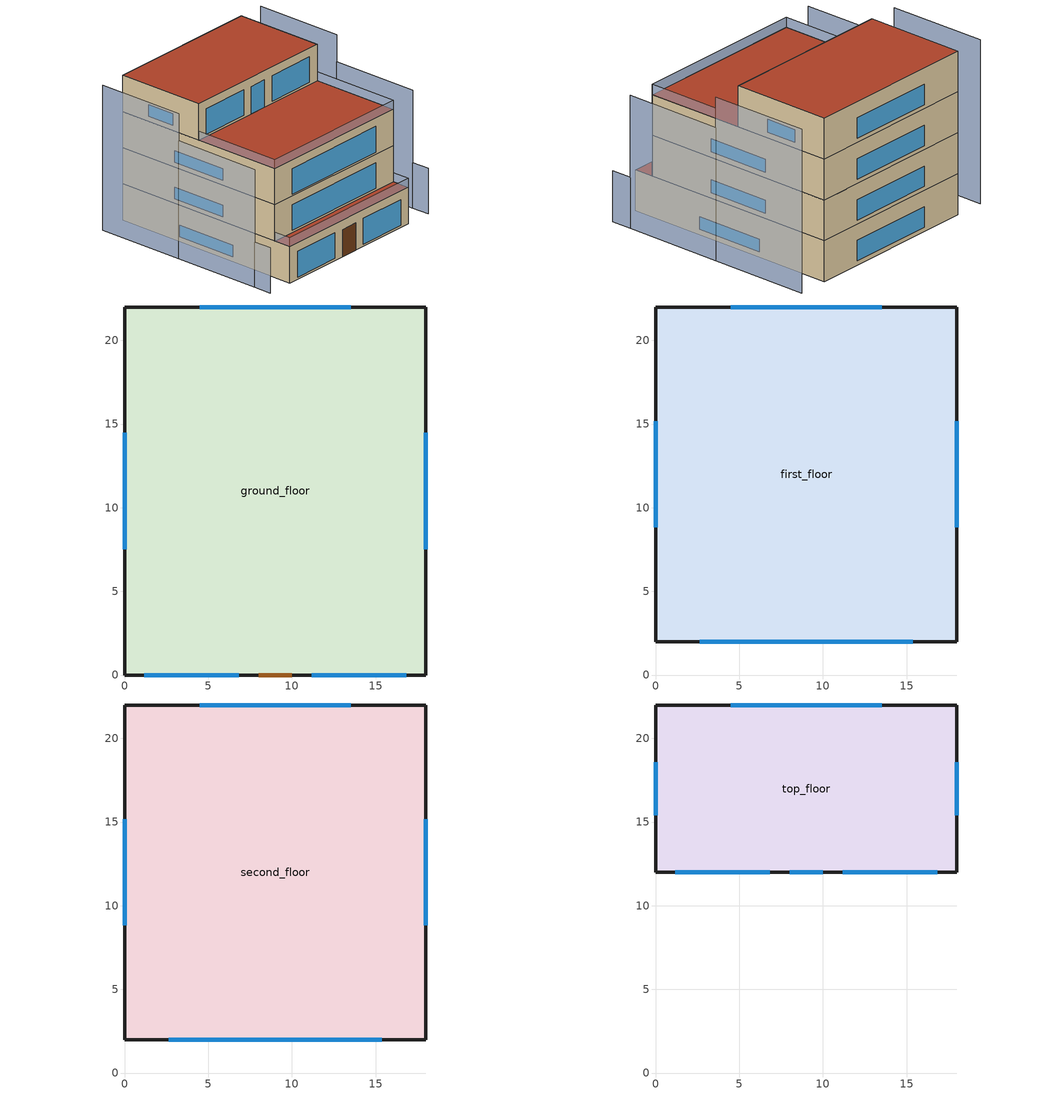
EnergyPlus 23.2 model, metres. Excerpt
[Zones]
ground_floor
 floor ground (Exterior Floor): 18,0 0,0 0,22 18,22 z0
 wall outside (Exterior Wall 3): 18,0 18,22 0,22 0,0 18,0 z0:4
 window (Exterior Window 6): 18,7.52 18,14.48 / 0,14.48 0,7.52 z0.55:1.81
 window (Exterior Window 5): 13.5,22 4.5,22 z0.4:2.4; 1.17,0 6.83,0 / 11.17,0 16.83,0 z0.23:3.06
 door (Exterior Door): 8,0 10,0 z0:3
 roof outside (Exterior Roof): 0,0 18,0 18,2 0,2 z4
first_floor
 floor to ground_floor (Interior Floor): 18,2 0,2 0,22 18,22 z4
 wall outside (Exterior Wall 3): 18,2 18,22 0,22 0,2 18,2 z4:8
 window (Exterior Window 6): 18,8.84 18,15.16 / 0,15.16 0,8.84 z4.55:5.81
 window (Exterior Window 5): 13.5,22 4.5,22 z4.4:6.4; 2.64,2 15.36,2 z4.23:7.06
second_floor
 floor to first_floor (Interior Floor): 18,2 0,2 0,22 18,22 z8
 wall outside (Exterior Wall 3): 18,2 18,22 0,22 0,2 18,2 z8:12
 window (Exterior Window 6): 18,8.84 18,15.16 / 0,15.16 0,8.84 z8.55:9.81
 window (Exterior Window 5): 13.5,22 4.5,22 z8.4:10.4; 2.64,2 15.36,2 z8.23:11.06
 roof outside (Exterior Roof): 0,2 18,2 18,12 0,12 z12
top_floor
 floor to second_floor (Interior Floor): 18,12 0,12 0,22 18,22 z12
 wall outside (Exterior Wall 3): 18,12 18,22 0,22 0,12 18,12 z12:16
 window (Exterior Window 6): 18,15.42 18,18.58 / 0,18.58 0,15.42 z12.55:13.81
 window (Exterior Window 5): 13.5,22 4.5,22 z12.4:14.4; 1.17,12 6.83,12 / 11.17,12 16.83,12 z12.23:15.06; 8,12 10,12 z12:15
 roof outside (Exterior Roof): 0,12 18,12 18,22 0,22 z16
shading: 0,2 0,12 / 0,2 18,2 / 18,2 18,12 z12:13; 0,0 0,2 / 0,0 18,0 / 18,0 18,2 z4:5; -3,0 -3,2 / 21,0 21,2 z0:5; -3,2 -3,12 / 21,2 21,12 z0:13; -3,12 -3,22 / 21,12 21,22 z0:16
[Building]
KW_villa_Abdullah_Al_Mubarak: North Axis=-90; Terrain=Suburbs; Loads Convergence Tolerance Value=0.04; Temperature Convergence Tolerance Value=0.4; Solar Distribution=FullExteriorWithReflections; Maximum Number of Warmup Days=25; Minimum Number of Warmup Days=6
[Site:Location]
Kuwait_Abdullah_Al_Mubarak: Latitude=29.23; Longitude=47.85; Time Zone=3; Elevation=48
[SizingPeriod:DesignDay] Day of Month=21; DryBulb Temperature Range Modifier Type=DefaultMultipliers; Humidity Condition Type=Wetbulb; Barometric Pressure=100749.7; Rain Indicator=No; Snow Indicator=No; Daylight Saving Time Indicator=No; Solar Model Indicator=ASHRAEClearSky
Name | Month | Day Type | Maximum DryBulb Temperature | Daily DryBulb Temperature Range | Wetbulb or DewPoint at Maximum DryBulb | Wind Speed | Wind Direction | Sky Clearness
Winter Design Day in KW villa | 12 | WinterDesignDay | 4 | 0 | 4 | 2.2 | 300 | 0
Summer Design Day in KW villa | 7 | SummerDesignDay | 49.2 | 16.5 | 21.2 | 0 | 0 | 0.98
[Site:GroundTemperature:FCfactorMethod]
January Ground Temperature=20.2; February Ground Temperature=16.45; March Ground Temperature=15.43; April Ground Temperature=16.31; May Ground Temperature=21.38; June Ground Temperature=27.05; July Ground Temperature=32.39; August Ground Temperature=36.26; September Ground Temperature=37.39; October Ground Temperature=35.57; November Ground Temperature=31.2; December Ground Temperature=25.68
[Site:GroundTemperature:Shallow]
14, 14, 14, 14, 14, 14, 14, 14, 14, 14, 14, 14
[Site:GroundTemperature:Deep]
14, 14, 14, 14, 14, 14, 14, 14, 14, 14, 14, 14
[Site:GroundReflectance]
0.2, 0.2, 0.2, 0.2, 0.2, 0.2, 0.2, 0.2, 0.2, 0.2, 0.2, 0.2
[Site:GroundReflectance:SnowModifier]
2, 2
[Site:WaterMainsTemperature]
Calculation Method=Correlation; Annual Average Outdoor Air Temperature=27.89; Maximum Difference In Monthly Average Outdoor Air Temperatures=19.3
[Site:GroundTemperature:BuildingSurface]
18, 18, 18, 18, 18, 18, 18, 18, 18, 18, 18, 18
[Material]
Name | Roughness | Thickness | Conductivity | Density | Specific Heat
Cement Plaster: Sand aggregate - 10mm | Smooth | 0.01 | 0.72 | 1860 | 840
Concrete Block: Low Mass Aggregate: 7.3-7.7 kg - 2 or 3 cores | MediumRough | 0.15 | 0.33 | 1390 | 880
Insulation: Expanded polystyrene with a given thickness | VeryRough | 0.15 | 0.033 | 32 | 1210
Marble tile | Smooth | 0.013 | 2.77 | 2600 | 802
floor_consol_layer | Rough | 0.0889 | 0.0464768 | 55.074 | 916.9311
M15 200mm heavyweight concrete | MediumRough | 0.2032 | 1.95 | 2240 | 900
F16 Acoustic tile | MediumSmooth | 0.0191 | 0.06 | 368 | 590
F18 Terrazzo | Rough | 0.0254 | 1.8 | 2560 | 790
door_const | Smooth | 0.0317022 | 0.0720096 | 512.64 | 767.58
[Material:NoMass]
Vaporpermeable felt: Roughness=Rough; Thermal Resistance=0.011
[Material:AirGap]
F05 Ceiling air space resistance: Thermal Resistance=0.18
[WindowMaterial:Glazing] Optical Data Type=SpectralAverage; Infrared Transmittance at Normal Incidence=0
Name | Thickness | Solar Transmittance at Normal Incidence | Front Side Solar Reflectance at Normal Incidence | Back Side Solar Reflectance at Normal Incidence | Visible Transmittance at Normal Incidence | Front Side Visible Reflectance at Normal Incidence | Back Side Visible Reflectance at Normal Incidence | Front Side Infrared Hemispherical Emissivity | Back Side Infrared Hemispherical Emissivity | Conductivity
CLEAR 6MM | 0.006 | 0.775 | 0.071 | 0.071 | 0.881 | 0.08 | 0.08 | 0.84 | 0.84 | 0.9
BRONZE 6MM | 0.006 | 0.482 | 0.054 | 0.054 | 0.534 | 0.057 | 0.057 | 0.84 | 0.84 | 0.9
COATED POLY-66 | 0.00051 | 0.403 | 0.514 | 0.515 | 0.658 | 0.256 | 0.279 | 0.057 | 0.72 | 0.14
[WindowMaterial:Gas]
AIR 13MM: Gas Type=Air; Thickness=0.0127
[WindowMaterial:Shade]
Ext Shade: Solar Transmittance=0; Solar Reflectance=0.6; Visible Transmittance=0.01; Visible Reflectance=0.5; Infrared Hemispherical Emissivity=0.9; Infrared Transmittance=0; Thickness=0.005; Conductivity=1; Shade to Glass Distance=0.05; Top Opening Multiplier=0; Bottom Opening Multiplier=0; LeftSide Opening Multiplier=0; RightSide Opening Multiplier=0; Airflow Permeability=0.025
[WindowMaterial:Blind]
Ext Blind: Slat Orientation=Horizontal; Slat Width=0.05; Slat Separation=0.04; Slat Thickness=0.0025; Slat Angle=80; Slat Conductivity=221; Slat Beam Solar Transmittance=0; Front Side Slat Beam Solar Reflectance=0.5; Back Side Slat Beam Solar Reflectance=0.5; Slat Diffuse Solar Transmittance=0; Front Side Slat Diffuse Solar Reflectance=0.5; Back Side Slat Diffuse Solar Reflectance=0.5; Slat Beam Visible Transmittance=0; Front Side Slat Beam Visible Reflectance=0.5; Back Side Slat Beam Visible Reflectance=0.5; Slat Diffuse Visible Transmittance=0; Front Side Slat Diffuse Visible Reflectance=0.5; Back Side Slat Diffuse Visible Reflectance=0.5; Slat Infrared Hemispherical Transmittance=0; Front Side Slat Infrared Hemispherical Emissivity=0.9; Back Side Slat Infrared Hemispherical Emissivity=0.9; Blind to Glass Distance=0.05; Blind Top Opening Multiplier=0.5; Blind Bottom Opening Multiplier=0.5; Blind Left Side Opening Multiplier=0.5; Blind Right Side Opening Multiplier=0.5
[Construction]
Exterior Wall 3: Cement Plaster: Sand aggregate - 10mm, Insulation: Expanded polystyrene with a given thickness, Concrete Block: Low Mass Aggregate: 7.3-7.7 kg - 2 or 3 cores, Cement Plaster: Sand aggregate - 10mm
Exterior Floor: floor_consol_layer, M15 200mm heavyweight concrete, Marble tile
Interior Floor: F16 Acoustic tile, F05 Ceiling air space resistance, M15 200mm heavyweight concrete, Marble tile
Exterior Roof: F18 Terrazzo, Vaporpermeable felt, M15 200mm heavyweight concrete, F05 Ceiling air space resistance, F16 Acoustic tile
Exterior Door: door_const
Exterior Window 5: CLEAR 6MM, AIR 13MM, COATED POLY-66, AIR 13MM, CLEAR 6MM
Exterior Window 5 Ext Blind: Ext Blind, CLEAR 6MM, AIR 13MM, COATED POLY-66, AIR 13MM, CLEAR 6MM
Exterior Window 6: BRONZE 6MM, AIR 13MM, COATED POLY-66, AIR 13MM, CLEAR 6MM
Exterior Window 6 Ext Shade: Ext Shade, BRONZE 6MM, AIR 13MM, COATED POLY-66, AIR 13MM, CLEAR 6MM
[Zone] Multiplier=1
ground_floor; first_floor; second_floor; top_floor
[WINDOWSHADINGCONTROL] Shading Control Type=OnIfHighOutdoorAirTempAndHighHorizontalSolar; Setpoint=30; Shading Control Is Scheduled=No; Glare Control Is Active=No; Setpoint 2=250; Multiple Surface Control Type=Sequential
Name | Zone | Shading Type | Construction with Shading | Type of Slat Angle Control for Blinds | Fenestration Surface 1 | Fenestration Surface 2 | Fenestration Surface 3 | Fenestration Surface 4
open_shading_ground_floor | ground_floor | ExteriorBlind | Exterior Window 5 Ext Blind | BlockBeamSolar | ground_floor_wall_front_window_left | ground_floor_wall_front_window_right | ground_floor_wall_back_window
open_shading_first_floor | first_floor | ExteriorBlind | Exterior Window 5 Ext Blind | BlockBeamSolar | first_floor_wall_front_window | first_floor_wall_back_window
open_shading_second_floor | second_floor | ExteriorBlind | Exterior Window 5 Ext Blind | BlockBeamSolar | second_floor_wall_front_window | second_floor_wall_back_window
open_shading_top_floor | top_floor | ExteriorBlind | Exterior Window 5 Ext Blind | BlockBeamSolar | top_floor_wall_front_window_left | top_floor_wall_front_window_right | top_floor_wall_front_door | top_floor_wall_back_window
closed_shading_ground_floor | ground_floor | ExteriorShade | Exterior Window 6 Ext Shade | FixedSlatAngle | ground_floor_wall_left_window | ground_floor_wall_right_window
closed_shading_first_floor | first_floor | ExteriorShade | Exterior Window 6 Ext Shade | FixedSlatAngle | first_floor_wall_left_window | first_floor_wall_right_window
closed_shading_second_floor | second_floor | ExteriorShade | Exterior Window 6 Ext Shade | FixedSlatAngle | second_floor_wall_left_window | second_floor_wall_right_window
closed_shading_top_floor | top_floor | ExteriorShade | Exterior Window 6 Ext Shade | FixedSlatAngle | top_floor_wall_left_window | top_floor_wall_right_window
[PEOPLE] Number of People Schedule=Occupancy; Number of People Calculation Method=People; Fraction Radiant=0; Sensible Heat Fraction=autocalculate; Activity Level Schedule=activity_sch; Surface NameAngle Factor List=No; Work Efficiency Schedule=ZoneAveraged
Name | Zone or ZoneList or Space or SpaceList | Number of People
People ground_floor | ground_floor | 4
People first_floor | first_floor | 4
People second_floor | second_floor | 8
People top_floor | top_floor | 2
[Lights] Schedule=InteriorLightingHE; Design Level Calculation Method=Watts/Area; Return Air Fraction=0; Fraction Radiant=0.6; Fraction Visible=0.2; Fraction Replaceable=0
Name | Zone or ZoneList or Space or SpaceList | Watts per Zone Floor Area
Ground floor Hardwired Lighting | ground_floor | 1.05216
Ground floor Plug-in Lighting | ground_floor | 0.478468
First floor Hardwired Lighting | first_floor | 1.05216
First floor Plug-in Lighting | first_floor | 0.478468
Second floor Hardwired Lighting | second_floor | 1.05216
Second floor Plug-in Lighting | second_floor | 0.478468
Top floor Hardwired Lighting | top_floor | 1.05216
Top floor Plug-in Lighting | top_floor | 0.478468
[ElectricEquipment]
Name | Zone or ZoneList or Space or SpaceList | Schedule | Design Level Calculation Method | Design Level | Fraction Latent | Fraction Radiant | Fraction Lost | EndUse Subcategory | Watts per Zone Floor Area
dishwasher1 | ground_floor | DishWasher | EquipmentLevel | 65.6988 | 0.15 | 0.6 | 0.25 | dishwasher
dishwasher2; dishwasher3 | second_floor | DishWasher | EquipmentLevel | 65.6988 | 0.15 | 0.6 | 0.25 | dishwasher
dishwasher4 | top_floor | DishWasher | EquipmentLevel | 65.6988 | 0.15 | 0.6 | 0.25 | dishwasher
refrigerator1 | ground_floor | Refrigerator | EquipmentLevel | 91.0576 | 0 | 1 | 0 | refrigerator
refrigerator2; refrigerator3 | second_floor | Refrigerator | EquipmentLevel | 91.0576 | 0 | 1 | 0 | refrigerator
refrigerator4 | top_floor | Refrigerator | EquipmentLevel | 91.0576 | 0 | 1 | 0 | refrigerator
clotheswasher1 | ground_floor | ClothesWasher | EquipmentLevel | 28.4784 | 0 | 0.8 | 0.2 | clotheswasher
clotheswasher2; clotheswasher3 | second_floor | ClothesWasher | EquipmentLevel | 28.4784 | 0 | 0.8 | 0.2 | clotheswasher
clotheswasher4 | top_floor | ClothesWasher | EquipmentLevel | 28.4784 | 0 | 0.8 | 0.2 | clotheswasher
gas_dryer1 | ground_floor | ClothesDryer | EquipmentLevel | 19.4182 | 0 | 1 | 0 | gas_dryer
gas_dryer2; gas_dryer3 | second_floor | ClothesDryer | EquipmentLevel | 19.4182 | 0 | 1 | 0 | gas_dryer
gas_dryer4 | top_floor | ClothesDryer | EquipmentLevel | 19.4182 | 0 | 1 | 0 | gas_dryer
gas_range1 | ground_floor | CookingRange | EquipmentLevel | 0 | 0 | 1 | 0 | gas_range
gas_range2; gas_range3 | second_floor | CookingRange | EquipmentLevel | 0 | 0 | 1 | 0 | gas_range
gas_range4 | top_floor | CookingRange | EquipmentLevel | 0 | 0 | 1 | 0 | gas_range
television1 | ground_floor | InteriorLighting | EquipmentLevel | 0 | 0 | 1 | 0 | television
television2 | first_floor | InteriorLighting | EquipmentLevel | 0 | 0 | 1 | 0 | television
television3; television4 | second_floor | InteriorLighting | EquipmentLevel | 0 | 0 | 1 | 0 | television
television5 | top_floor | InteriorLighting | EquipmentLevel | 0 | 0 | 1 | 0 | television
gas_mels1 | ground_floor | MiscPlugLoad | EquipmentLevel | 507.15 | 0.06 | 0.69 | 0.25 | gas_mels
gas_mels2; gas_mels3 | second_floor | MiscPlugLoad | EquipmentLevel | 507.15 | 0.06 | 0.69 | 0.25 | gas_mels
gas_mels4 | top_floor | MiscPlugLoad | EquipmentLevel | 507.15 | 0.06 | 0.69 | 0.25 | gas_mels
IECC_Adj_ground | ground_floor | MiscPlugLoad | Watts/Area |  | 0.062439 | 0.411909 | 0.251045 | IECC_adj | 2.28876
IECC_Adj_first | first_floor | MiscPlugLoad | Watts/Area |  | 0.062439 | 0.411909 | 0.251045 | IECC_adj | 2.28876
IECC_Adj_second | second_floor | MiscPlugLoad | Watts/Area |  | 0.062439 | 0.411909 | 0.251045 | IECC_adj | 2.28876
IECC_Adj_top | top_floor | MiscPlugLoad | Watts/Area |  | 0.062439 | 0.411909 | 0.251045 | IECC_adj | 2.28876
[GasEquipment] Design Level Calculation Method=EquipmentLevel
Name | Zone or ZoneList or Space or SpaceList | Schedule | Design Level | Fraction Latent | Fraction Radiant | Fraction Lost | EndUse Subcategory
gas_dryer1 | ground_floor | ClothesDryer | 395.596 | 0.05 | 0.1 | 0.85 | gas_dryer
gas_dryer2; gas_dryer3 | second_floor | ClothesDryer | 395.596 | 0.05 | 0.1 | 0.85 | gas_dryer
gas_dryer4 | top_floor | ClothesDryer | 395.596 | 0.05 | 0.1 | 0.85 | gas_dryer
gas_range1 | ground_floor | CookingRange | 540.941 | 0.06 | 0.69 | 0.25 | gas_range
gas_range2; gas_range3 | second_floor | CookingRange | 540.941 | 0.06 | 0.69 | 0.25 | gas_range
gas_range4 | top_floor | CookingRange | 540.941 | 0.06 | 0.69 | 0.25 | gas_range
gas_mels1 | ground_floor | MiscPlugLoad | 61.1255 | 0.06 | 0.69 | 0.25 | gas_mels
gas_mels2; gas_mels3 | second_floor | MiscPlugLoad | 61.1255 | 0.06 | 0.69 | 0.25 | gas_mels
gas_mels4 | top_floor | MiscPlugLoad | 61.1255 | 0.06 | 0.69 | 0.25 | gas_mels
[ZoneInfiltration:DesignFlowRate] Schedule=always_avail; Design Flow Rate Calculation Method=Flow/zone; Constant Term Coefficient=1; Temperature Term Coefficient=0; Velocity Term Coefficient=0; Velocity Squared Term Coefficient=0
Name | Zone or ZoneList or Space or SpaceList | Design Flow Rate
ground_floor Infiltration | ground_floor | 0.240098
first_floor Infiltration | first_floor | 0.212233
second_floor Infiltration | second_floor | 0.212233
top_floor Infiltration | top_floor | 0.102919
[ZoneVentilation:DesignFlowRate] Schedule=always_avail; Design Flow Rate Calculation Method=Flow/Zone; Design Flow Rate=0; Ventilation Type=Exhaust; Fan Pressure Rise=0; Fan Total Efficiency=0.6; Constant Term Coefficient=1; Temperature Term Coefficient=0; Velocity Term Coefficient=0; Velocity Squared Term Coefficient=0; Minimum Indoor Temperature=-100; Maximum Indoor Temperature=100; Delta Temperature=-100; Minimum Outdoor Temperature=-100; Maximum Outdoor Temperature=100; Maximum Wind Speed=40
Name | Zone or ZoneList or Space or SpaceList
Ventilation_ground_floor | ground_floor
Ventilation_first_floor | first_floor
Ventilation_second_floor | second_floor
Ventilation_top_floor | top_floor
[Exterior:Lights]
Exterior-Lights: Schedule=ExteriorLighting; Design Level=500; EndUse Subcategory=Exterior-Lights
[DesignSpecification:OutdoorAir]
SZ_DSOA_each_floor: Outdoor Air Method=Sum; Outdoor Air Flow per Person=0.0023597; Outdoor Air Flow per Zone Floor Area=0.0003048; Outdoor Air Flow per Zone=0; Outdoor Air Flow Air Changes per Hour=0; Outdoor Air Schedule=Occupancy
[ThermostatSetpoint:DualSetpoint]
thermostat_each_floor Dual SP Control: Heating Setpoint Temperature Schedule=heating_sch; Cooling Setpoint Temperature Schedule=cooling_sch
[ZoneControl:Thermostat] Control Type Schedule=HVACTemplate-Always 4; Control=thermostat_each_floor Dual SP Control
Name | Zone or ZoneList
ground_floor Thermostat | ground_floor
first_floor Thermostat | first_floor
second_floor Thermostat | second_floor
top_floor Thermostat | top_floor
[Sizing:Zone] Zone Cooling Design Supply Air Temperature Input Method=SupplyAirTemperature; Zone Cooling Design Supply Air Temperature {C}=12.8; Zone Heating Design Supply Air Temperature Input Method=SupplyAirTemperature; Zone Heating Design Supply Air Temperature {C}=40; Zone Cooling Design Supply Air Humidity Ratio {kg-H20/kg-air}=0.0077; Zone Heating Design Supply Air Humidity Ratio {kg-H2O/kg-air}=0.0156; Design Specification Outdoor Air Object=SZ_DSOA_each_floor; Cooling Design Air Flow Method=DesignDay; Cooling Design Air Flow Rate {m3/s}=0; Cooling Minimum Air Flow Fraction=0; Heating Design Air Flow Method=DesignDay; Heating Design Air Flow Rate {m3/s}=0; Heating Maximum Air Flow Fraction=0
ground_floor; first_floor; second_floor; top_floor
[Zone equipment]
ground_floor: ground_floor Ideal Loads Air System
first_floor: first_floor Ideal Loads Air System
second_floor: second_floor Ideal Loads Air System
top_floor: top_floor Ideal Loads Air System
[ZoneHVAC:IdealLoadsAirSystem] Maximum Heating Supply Air Temperature [C]=40; Minimum Cooling Supply Air Temperature [C]=12.8; Maximum Heating Supply Air Humidity Ratio [kg-H20/kg-air]=0.0156; Minimum Cooling Supply Air Humidity Ratio [kg-H20/kg-air]=0.0077; Heating Limit=NoLimit; Cooling Limit=NoLimit; Dehumidification Control Type=ConstantSensibleHeatRatio; Cooling Sensible Heat Ratio=0.7; Humidification Control Type=ConstantSupplyHumidityRatio; Design Specification Outdoor Air Object=SZ_DSOA_each_floor; Demand Controlled Ventilation Type=None; Outdoor Air Economizer Type=NoEconomizer; Heat Recovery Type=None; Sensible Heat Recovery Effectiveness=0.7; Latent Heat Recovery Effectiveness=0.65
ground_floor Ideal Loads Air System; first_floor Ideal Loads Air System; second_floor Ideal Loads Air System; top_floor Ideal Loads Air System
[Schedule:Day:Hourly]
OccupancyDay: 1, 1, 1, 1, 1, 1, 1, 0.8831, 0.40861, 0.24189, 0.24189, 0.24189, 0.24189, 0.24189, 0.24189, 0.24189, 0.29498, 0.5531, 0.89693, 0.89693, 0.89693, 1, 1, 1
LightingDay: 0.0625, 0.0625, 0.0625, 0.0625, 0.1875, 0.390625, 0.4375, 0.390625, 0.171875, 0.117188, 0.117188, 0.117188, 0.117188, 0.117188, 0.117188, 0.203125, 0.4375, 0.609375, 0.820312, 0.984375, 1, 0.6875, 0.382812, 0.15625
ExteriorLightingDay: 1, 1, 1, 1, 1, 1, 0, 0, 0, 0, 0, 0, 0, 0, 0, 0, 0, 0, 1, 1, 1, 1, 1, 1
LightingDay_EELighting: 0.06875, 0.06875, 0.06875, 0.06875, 0.20625, 0.429688, 0.48125, 0.429688, 0.189062, 0.128906, 0.128906, 0.128906, 0.128906, 0.128906, 0.128906, 0.223438, 0.48125, 0.670312, 0.902344, 1, 1, 0.75625, 0.421094, 0.171875
RefrigeratorDay: 0.8, 0.782696, 0.765594, 0.742857, 0.731388, 0.731388, 0.75996, 0.8, 0.817103, 0.828571, 0.8, 0.8, 0.839839, 0.839839, 0.828571, 0.839839, 0.885714, 0.971429, 1, 0.971429, 0.942857, 0.925553, 0.885714, 0.828571
MiscPlugLoadDay: 0.60749, 0.559339, 0.552853, 0.545071, 0.524481, 0.585279, 0.676232, 0.718547, 0.60749, 0.517023, 0.529183, 0.529345, 0.520428, 0.538424, 0.568742, 0.600357, 0.710117, 0.862678, 0.936608, 0.966764, 1, 0.976654, 0.845169, 0.734436
CookingRangeDay: 0.0471585, 0.0471585, 0.0235459, 0.0235459, 0.0471585, 0.0707044, 0.165088, 0.283018, 0.306564, 0.320771, 0.283018, 0.330176, 0.377335, 0.306564, 0.292423, 0.377335, 0.613194, 1, 0.778348, 0.400947, 0.235859, 0.165088, 0.103722, 0.0707044
DishwasherWeekday: 0.115858, 0.0514759, 0.0385692, 0.0257379, 0.0257379, 0.0772138, 0.154503, 0.231792, 0.437922, 0.489398, 0.425016, 0.360633, 0.309082, 0.347726, 0.283344, 0.270437, 0.283344, 0.373464, 0.656883, 0.8372, 0.682621, 0.502305, 0.33482, 0.231792
DishwasherWeekend: 0.124134, 0.0551527, 0.0413241, 0.0275764, 0.0275764, 0.0827291, 0.165539, 0.248349, 0.469202, 0.524355, 0.455374, 0.386393, 0.331159, 0.372564, 0.303583, 0.289754, 0.303583, 0.40014, 0.703804, 0.897, 0.73138, 0.538184, 0.358735, 0.248349
DishwasherVacation; ClothesWasherVacation; ClothesDryerVacation: 0, 0, 0, 0, 0, 0, 0, 0, 0, 0, 0, 0, 0, 0, 0, 0, 0, 0, 0, 0, 0, 0, 0, 0
ClothesWasherWeekday: 0.0796475, 0.0637009, 0.0318078, 0.0318078, 0.0637009, 0.095594, 0.191188, 0.414354, 0.621574, 0.7332, 0.717253, 0.637521, 0.573735, 0.510034, 0.446247, 0.414354, 0.430301, 0.414354, 0.414354, 0.414354, 0.414354, 0.398408, 0.270921, 0.143434
ClothesWasherWeekend: 0.097441, 0.077932, 0.0389138, 0.0389138, 0.077932, 0.11695, 0.2339, 0.506923, 0.760436, 0.897, 0.877491, 0.779946, 0.701909, 0.623977, 0.545941, 0.506923, 0.526432, 0.506923, 0.506923, 0.506923, 0.506923, 0.487414, 0.331446, 0.175477
ClothesDryerWeekday: 0.0996819, 0.0598091, 0.0398727, 0.0199364, 0.0398727, 0.0598091, 0.159491, 0.318982, 0.486427, 0.685791, 0.785473, 0.817391, 0.7456, 0.677837, 0.610073, 0.578155, 0.558218, 0.546236, 0.518346, 0.510391, 0.5263, 0.546236, 0.4386, 0.239236
ClothesDryerWeekend: 0.121951, 0.0731707, 0.0487805, 0.0243902, 0.0487805, 0.0731707, 0.195122, 0.390244, 0.595097, 0.839, 0.960951, 1, 0.91217, 0.829268, 0.746366, 0.707317, 0.682927, 0.668268, 0.634146, 0.624415, 0.643878, 0.668268, 0.536585, 0.292683
[Schedule:Week:Compact]
RefrigeratorWeek: AllDays, RefrigeratorDay
MiscPlugLoadWeek: AllDays, MiscPlugLoadDay
CookingRangeWeek: AllDays, CookingRangeDay
DishwasherWeek: Weekdays, DishwasherWeekday, CustomDay1, DishwasherVacation, AllOtherDays, DishwasherWeekend
ClothesWasherWeek: Weekdays, ClothesWasherWeekday, CustomDay1, ClothesWasherVacation, AllOtherDays, ClothesWasherWeekend
ClothesDryerWeek: Weekdays, ClothesDryerWeekday, CustomDay1, ClothesDryerVacation, AllOtherDays, ClothesDryerWeekend
OccupancyWeek: AllDays, OccupancyDay
LightingProfileWeek: AllDays, LightingDay
LightingProfileWeek_EELighting: AllDays, LightingDay_EELighting
ExteriorLightingProfileWeek: AllDays, ExteriorLightingDay
[Schedule:Year]
Occupancy: OccupancyWeek, 1, 1, 12, 31
InteriorLighting: LightingProfileWeek, 1, 1, 12, 31
InteriorLightingHE: LightingProfileWeek_EELighting, 1, 1, 12, 31
ExteriorLighting: ExteriorLightingProfileWeek, 1, 1, 12, 31
Refrigerator: RefrigeratorWeek, 1, 1, 12, 31
MiscPlugLoad: MiscPlugLoadWeek, 1, 1, 12, 31
CookingRange: CookingRangeWeek, 1, 1, 12, 31
Dishwasher: DishwasherWeek, 1, 1, 12, 31
ClothesWasher: ClothesWasherWeek, 1, 1, 12, 31
ClothesDryer: ClothesDryerWeek, 1, 1, 12, 31
[Schedule:Compact]
activity_sch: Through: 12/31, For: AllDays, Until: 24:00, 117.28
always_avail: Through: 12/31, For: AllDays, Until: 24:00, 1
heating_sch: Through: 12/31, For: AllDays, Until: 24:00, 20
cooling_sch: Through: 12/31, For: AllDays, Until: 24:00, 24
HVACTemplate-Always 4: Through: 12/31, For: AllDays, Until: 24:00, 4
